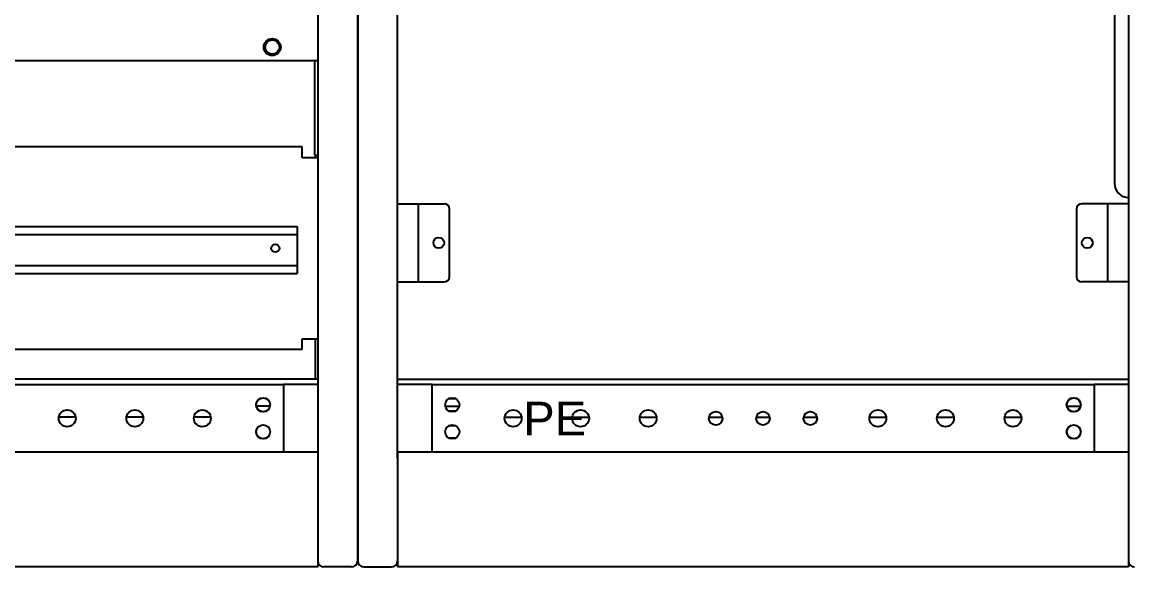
# Model space of a CAD drawing. Header units: inches. Extents: x 0 to 420, y 0 to 297.
# Drawn here: x 87.3 to 152.8, y 63.1 to 95.4 of the extents above; entities that cross this region are included whole.
import ezdxf
from ezdxf.enums import TextEntityAlignment as Align

# ---------------------------------------------------------------- set-up
doc = ezdxf.new("R2010")
doc.units = ezdxf.units.IN
doc.layers.add('Default', color=7, linetype='Continuous')
doc.layers.add('DV1_Default', color=7, linetype='Continuous')
doc.styles.add('SEACAD_arial_ttf', font='arial.ttf', dxfattribs={"height": 0.2})

# ---------------------------------------------------------------- blocks, each defined once
blk = doc.blocks.new('SE')
at = {"layer": 'DV1_Default', "color": 7, "linetype": 'Continuous', "ltscale": 25.4}
for p, q in [((107.145, 238.772), (107.145, 63.492)), ((107.145, 63.492), (107.145, 238.772)), ((107.145, 63.492), (107.145, 238.772)), ((107.145, 238.772), (107.145, 63.492)), ((104.785, 232.692), (104.785, 69.572)), ((109.505, 69.572), (109.505, 232.692)), ((152.785, 232.692), (152.785, 69.572)), ((151.958, 103.132), (151.958, 85.857)), ((45.705, 93.132), (104.585, 93.132)), ((104.585, 93.132), (104.585, 87.532)), ((104.585, 93.132), (104.785, 93.132)), ((103.865, 88.012), (46.265, 88.012)), ((103.865, 87.612), (103.865, 88.012)), ((103.865, 87.372), (103.865, 87.612)), ((104.785, 87.372), (103.865, 87.372)), ((104.585, 87.532), (104.785, 87.532)), ((104.625, 87.532), (104.625, 87.372)), ((109.505, 84.652), (110.585, 84.652)), ((110.585, 84.652), (110.745, 84.652)), ((110.745, 84.652), (111.065, 84.652)), ((110.745, 80.012), (110.745, 84.652)), ((111.065, 84.652), (112.265, 84.652)), ((151.225, 84.652), (150.025, 84.652)), ((151.545, 84.652), (151.225, 84.652)), ((151.705, 84.652), (151.545, 84.652)), ((151.545, 84.652), (151.545, 80.012)), ((152.785, 84.652), (151.705, 84.652)), ((112.585, 80.332), (112.585, 84.332)), ((149.705, 84.332), (149.705, 80.332)), ((76.267, 83.31), (103.552, 83.31)), ((103.552, 83.31), (103.552, 80.51)), ((76.267, 82.83), (103.552, 82.83)), ((76.267, 80.99), (103.552, 80.99)), ((76.267, 80.51), (103.552, 80.51)), ((109.505, 80.012), (110.585, 80.012)), ((110.585, 80.012), (110.745, 80.012)), ((110.745, 80.012), (111.065, 80.012)), ((111.065, 80.012), (112.265, 80.012)), ((151.225, 80.012), (150.025, 80.012)), ((151.545, 80.012), (151.225, 80.012)), ((151.705, 80.012), (151.545, 80.012)), ((152.785, 80.012), (151.705, 80.012)), ((103.865, 76.652), (104.785, 76.652)), ((103.865, 76.412), (103.865, 76.652)), ((103.865, 76.012), (103.865, 76.412)), ((104.625, 76.652), (104.625, 74.252)), ((103.865, 76.012), (46.265, 76.012)), ((104.785, 74.252), (45.505, 74.252)), ((109.505, 74.252), (152.785, 74.252)), ((45.505, 73.932), (102.745, 73.932)), ((102.745, 73.932), (102.745, 69.932)), ((104.785, 73.932), (102.745, 73.932)), ((111.545, 73.932), (109.505, 73.932)), ((111.545, 73.932), (150.745, 73.932)), ((111.545, 69.932), (111.545, 73.932)), ((150.745, 73.932), (150.745, 69.932)), ((152.785, 73.932), (150.745, 73.932)), ((112.961, 73.092), (112.528, 73.092)), ((101.945, 72.652), (101.145, 72.652)), ((112.332, 72.652), (113.157, 72.652)), ((112.528, 72.372), (112.961, 72.372)), ((149.145, 72.652), (149.945, 72.652)), ((90.438, 72.012), (89.451, 72.012)), ((94.438, 72.012), (93.451, 72.012)), ((98.438, 72.012), (97.451, 72.012)), ((112.961, 71.492), (112.528, 71.492)), ((115.851, 72.012), (116.838, 72.012)), ((119.851, 72.012), (120.838, 72.012)), ((123.851, 72.012), (124.838, 72.012)), ((127.953, 72.012), (128.737, 72.012)), ((130.753, 72.012), (131.537, 72.012)), ((133.553, 72.012), (134.337, 72.012)), ((137.451, 72.012), (138.438, 72.012)), ((141.451, 72.012), (142.438, 72.012)), ((145.451, 72.012), (146.438, 72.012)), ((112.528, 70.772), (112.961, 70.772)), ((104.785, 69.932), (45.505, 69.932)), ((104.785, 69.932), (104.785, 69.572)), ((104.785, 69.572), (104.785, 63.492)), ((152.785, 69.932), (109.505, 69.932)), ((109.505, 69.932), (109.505, 69.572)), ((109.505, 69.572), (109.505, 63.492)), ((152.785, 69.932), (152.785, 69.572)), ((152.785, 69.572), (152.785, 63.492)), ((107.145, 63.492), (107.145, 66.503)), ((107.145, 63.492), (107.145, 66.503)), ((107.145, 63.492), (107.145, 66.503)), ((107.145, 63.492), (107.145, 66.503)), ((104.785, 63.132), (45.505, 63.132)), ((104.785, 63.492), (104.785, 63.132)), ((106.785, 63.132), (105.145, 63.132)), ((106.785, 63.132), (105.145, 63.132)), ((107.505, 63.132), (109.145, 63.132)), ((107.505, 63.132), (109.145, 63.132)), ((109.505, 63.492), (109.505, 63.132)), ((152.785, 63.132), (109.505, 63.132)), ((152.785, 63.492), (152.785, 63.132))]:
    blk.add_line(p, q, dxfattribs=at)
for centre, radius in [((102.085, 93.932), 0.5), ((102.085, 93.932), 0.42), ((111.945, 82.332), 0.32), ((150.345, 82.332), 0.32), ((102.265, 82.012), 0.24), ((101.545, 72.732), 0.42), ((101.545, 72.732), 0.408), ((112.745, 72.732), 0.42), ((149.545, 72.732), 0.42), ((149.545, 72.732), 0.408), ((89.945, 71.932), 0.5), ((93.945, 71.932), 0.5), ((97.945, 71.932), 0.5), ((116.345, 71.932), 0.5), ((120.345, 71.932), 0.5), ((124.345, 71.932), 0.5), ((128.345, 71.932), 0.4), ((131.145, 71.932), 0.4), ((133.945, 71.932), 0.4), ((137.945, 71.932), 0.5), ((141.945, 71.932), 0.5), ((145.945, 71.932), 0.5), ((101.545, 71.132), 0.42), ((101.545, 71.132), 0.408), ((112.745, 71.132), 0.42), ((149.545, 71.132), 0.42), ((149.545, 71.132), 0.408)]:
    blk.add_circle(centre, radius, dxfattribs=at)
for centre, radius, start, end in [((152.794, 85.857), 0.836, 180, 270), ((112.265, 84.332), 0.32, 0, 90), ((150.025, 84.332), 0.32, 90, 180), ((112.265, 80.332), 0.32, 270, 360), ((150.025, 80.332), 0.32, 180, 270), ((105.145, 63.492), 0.36, 180, 270), ((105.145, 63.492), 0.36, 180, 270), ((106.785, 63.492), 0.36, 270, 360), ((106.785, 63.492), 0.36, 270, 360), ((107.505, 63.492), 0.36, 180, 270), ((107.505, 63.492), 0.36, 180, 270), ((109.145, 63.492), 0.36, 270, 360), ((109.145, 63.492), 0.36, 270, 360), ((153.145, 63.492), 0.36, 180, 270), ((153.145, 63.492), 0.36, 180, 270)]:
    blk.add_arc(centre, radius, start, end, dxfattribs=at)
at = {"layer": 'DV1_Default', "color": 7, "linetype": 'Continuous', "ltscale": 25.4, "style": 'SEACAD_arial_ttf'}
blk.add_text('PE', height=2, dxfattribs=at).set_placement((116.947, 72.917), align=Align.TOP_LEFT)

msp = doc.modelspace()

# ---------------------------------------------------------------- block references
at = {"layer": 'Default'}
msp.add_blockref('SE', (0, 0), dxfattribs=at)

doc.saveas('drawing.dxf')
